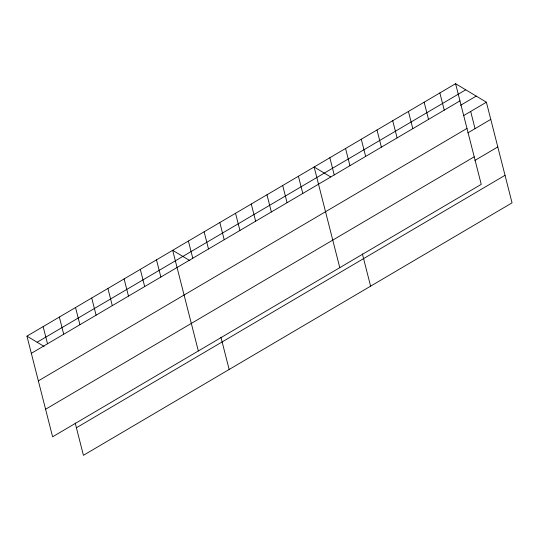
<?xml version="1.0" encoding="UTF-8"?>
<svg xmlns="http://www.w3.org/2000/svg" width="539" height="539" viewBox="0 0 539 539"><rect width="100%" height="100%" fill="white"/><g stroke="black" fill="none" stroke-linecap="round" stroke-linejoin="round"><path stroke-width="0.81" d="M455.576 83.693L481.239 184.351L52.606 436.799L26.95 336.141L455.576 83.693L486.394 102.201L512.05 202.859L83.424 455.307L75.197 423.034M37.117 342.245L465.75 89.797M31.329 353.328L459.962 100.881M460.508 105.348L476.227 96.097M463.533 115.663L486.394 102.201M38.35 380.871L466.983 128.423M467.913 132.85L490.773 119.388M45.586 409.249L474.212 156.809M474.933 160.4L497.793 146.931M76.403 427.764L505.03 175.316M330.589 176.886L314.129 167.002L339.786 267.661M189.836 260.613L172.682 250.305L198.339 350.963M26.95 336.141L44.104 346.442M470.675 111.458L475.054 128.646M439.864 92.951L444.244 110.131M424.146 102.208L428.525 119.388M408.427 111.458L412.807 128.646M392.715 120.716L397.095 137.903M376.997 129.973L381.376 147.16M361.278 139.23L365.658 156.418M345.566 148.488L349.946 165.675M362.376 253.889L370.603 286.169M329.848 157.745L334.227 174.926M298.417 176.253L302.797 193.44M282.699 185.51L287.078 202.698M266.98 194.768L271.36 211.955M251.268 204.025L255.648 221.212M235.55 213.282L239.929 230.47M219.831 222.54L224.211 239.727M204.119 231.797L208.499 248.978M220.929 337.198L229.156 369.478M188.401 241.048L192.78 258.235M156.492 259.845L160.871 277.033M140.302 269.379L144.681 286.566M124.105 278.919L128.484 296.106M107.915 288.453L112.294 305.64M91.718 297.993L96.104 315.18M75.527 307.526L79.907 324.714M59.337 317.067L63.717 334.254M43.14 326.6L47.526 343.788"/></g></svg>
